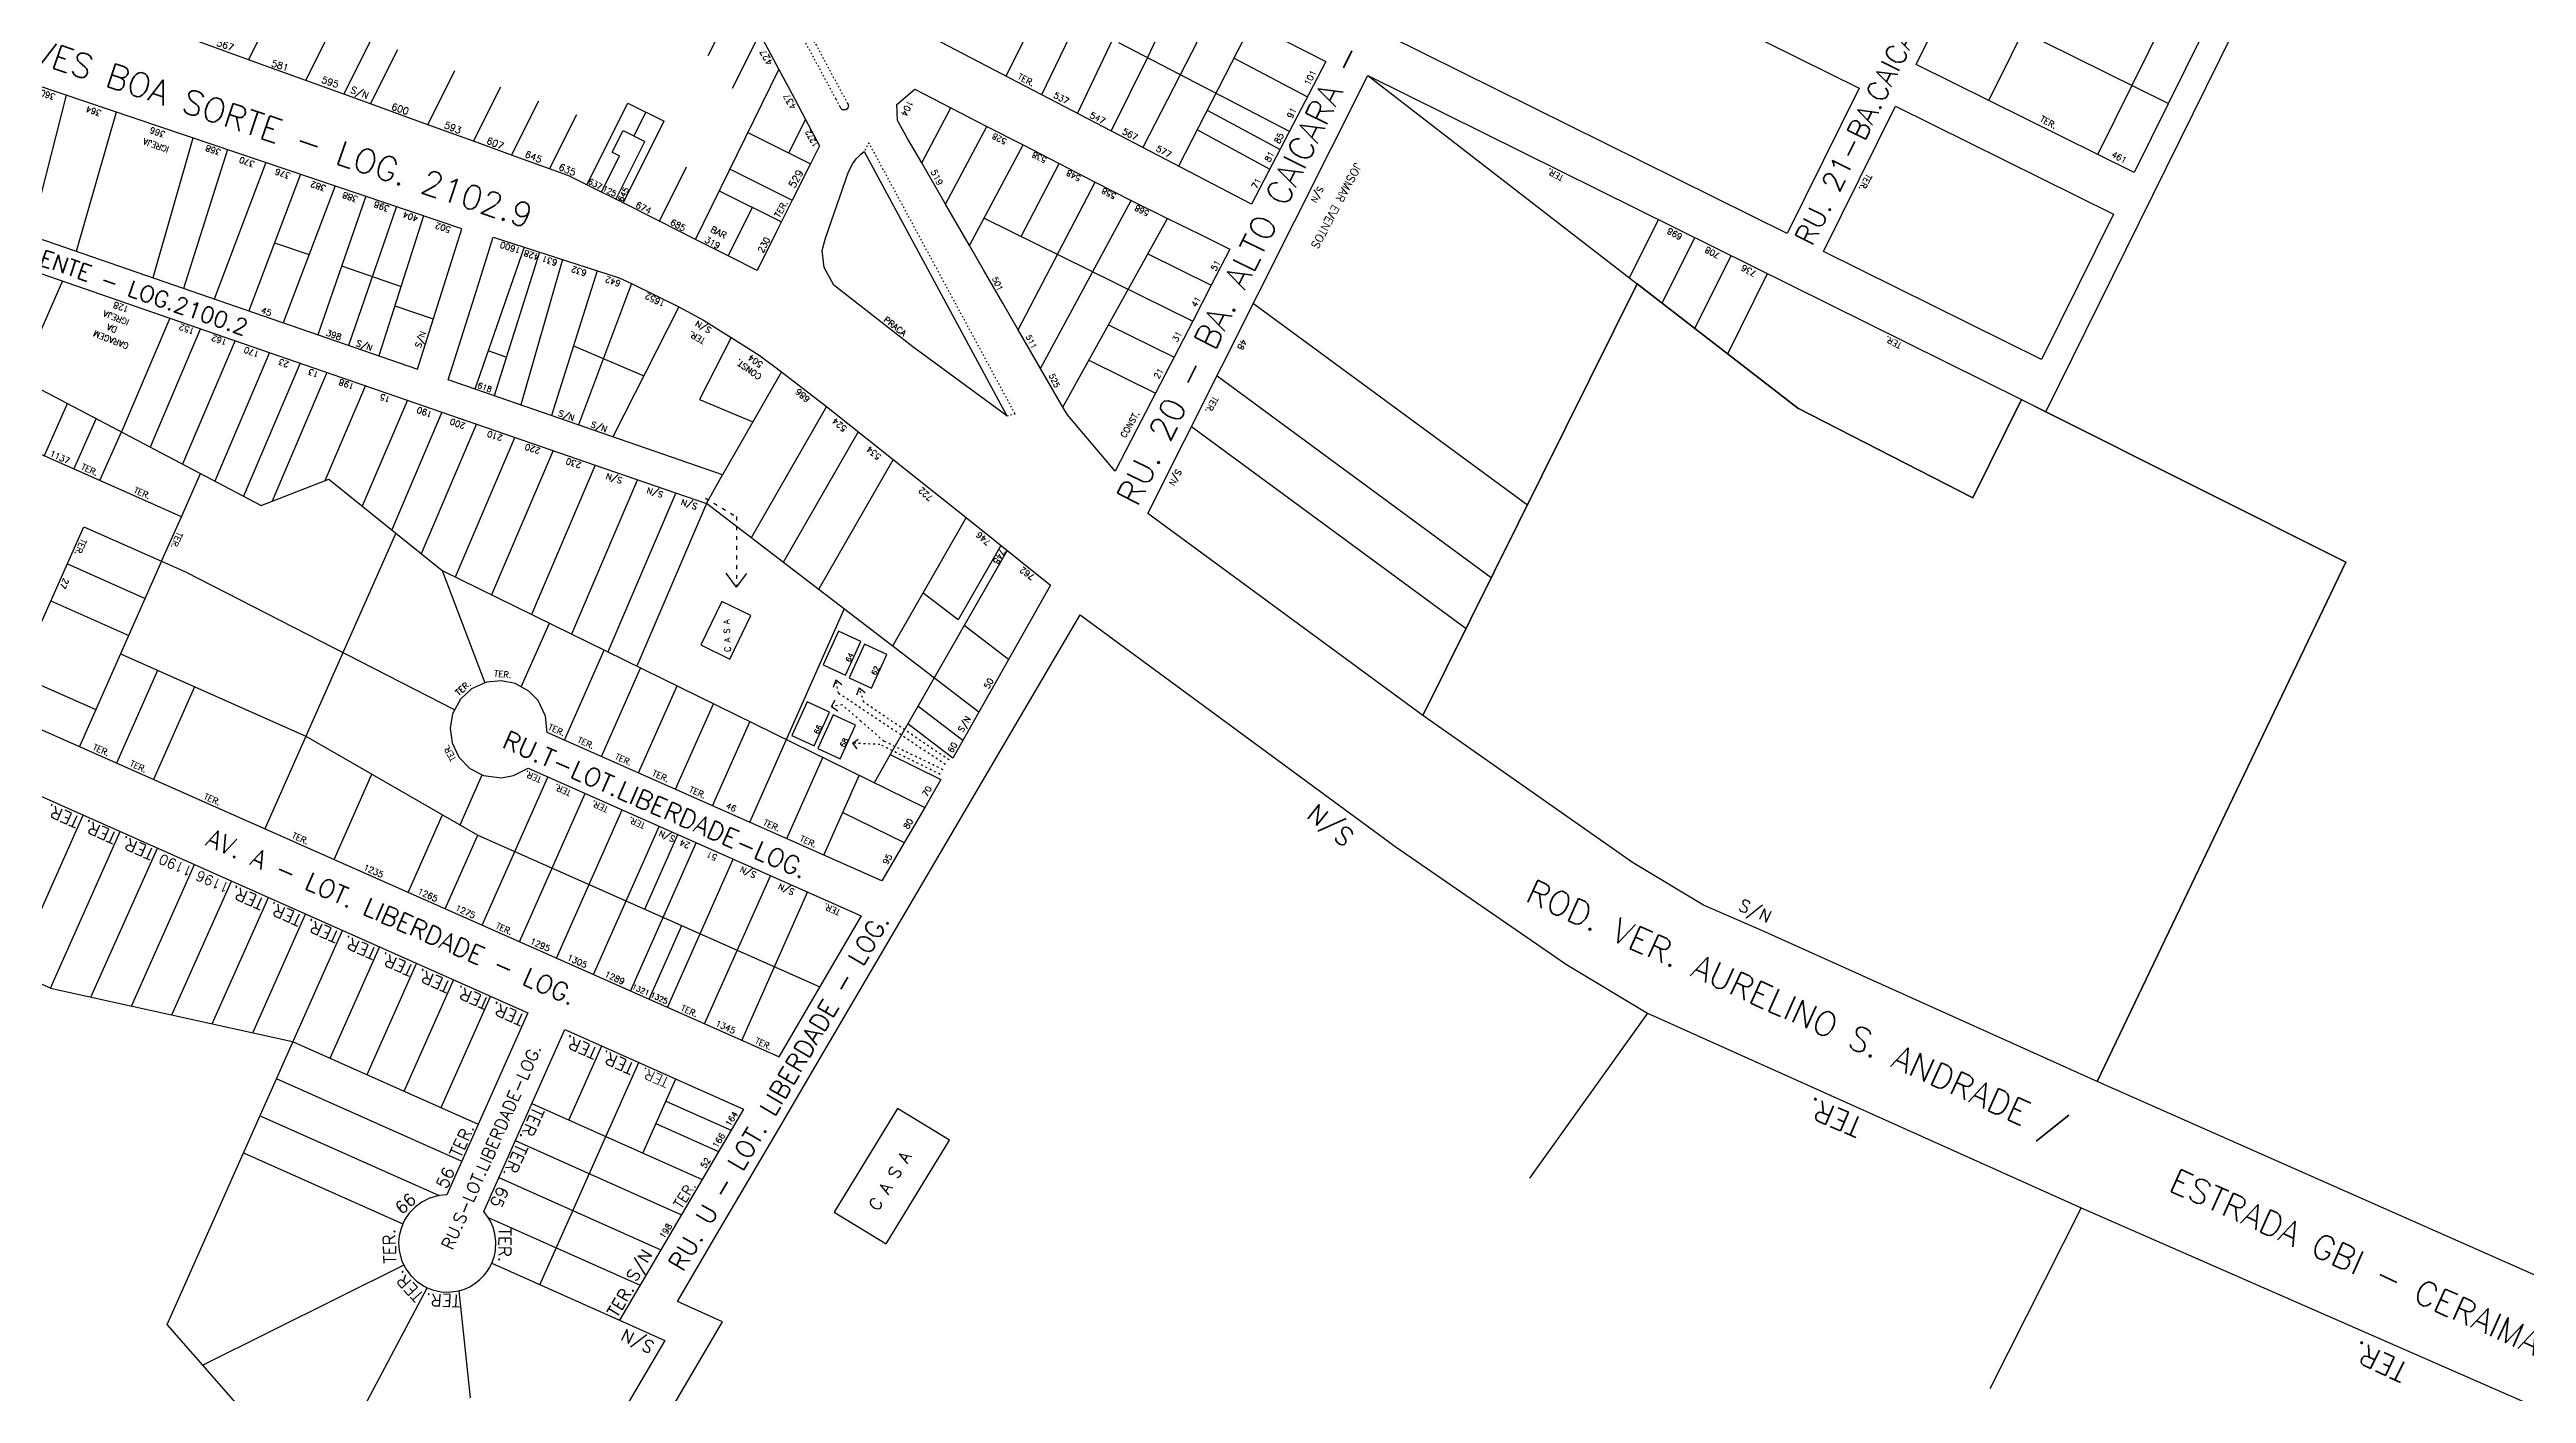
# Model space of a CAD drawing. Extents: x 714896 to 749292, y 8417558 to 8447149.
# Drawn here: x 741717 to 742328, y 8423781 to 8424113 of the extents above; entities that cross this region are included whole.
import ezdxf

# ---------------------------------------------------------------- set-up
doc = ezdxf.new("R2010")
doc.units = 0
doc.header["$MEASUREMENT"] = 0
doc.linetypes.add('ACAD_ISO03W100', pattern=[30, 12, -18])
for name, color, linetype in [('LOTE', 7, 'CONTINUOUS'), ('NUM-PORTA', 7, 'CONTINUOUS'), ('QUADRA', 6, 'CONTINUOUS'), ('TEXTO', 7, 'CONTINUOUS'), ('TEXTODERUA', 3, 'CONTINUOUS')]:
    doc.layers.add(name, color=color, linetype=linetype)
doc.styles.add('ROMANS', font='ROMANS.SHX', dxfattribs={"height": 1.5})
doc.styles.add('ROMANS3-5', font='romans.shx', dxfattribs={"height": 3.5})
doc.linetypes.add('TRACKS', pattern='A,0.15,[130,ltypeshp.shx,S=0.25,R=0,X=0,Y=0],0.15', length=0.3)

msp = doc.modelspace()

# ---------------------------------------------------------------- linework, layer by layer
at = {"layer": 'LOTE', "color": 7}
for p, q in [((741970.27, 8424140.93, 533.06), (741952.74, 8424106.13, 535.41)), ((741978.45, 8424136.77, 533.06), (741961.51, 8424101.55, 535.41)), ((741987.16, 8424132.34, 533.06), (741970.34, 8424096.95, 535.41)), ((741995.77, 8424127.96, 533.06), (741987.62, 8424110.7, 534.73)), ((742004.48, 8424123.53, 533.06), (741986.46, 8424088.54, 535.41)), ((742022.66, 8424092.45, 535.41), (741980.61, 8424114.32, 534.75)), ((742013.28, 8424119.05, 533.06), (741995.31, 8424083.92, 535.41)), ((741987.62, 8424110.7, 534.73), (741978.66, 8424092.6, 535.41)), ((742008.89, 8424110.64, 534.27), (742027.13, 8424101.04, 535.41)), ((741720.91, 8424101.4, 538.18), (741712.06, 8424066.82, 538.18)), ((741733.23, 8424097.25, 538.18), (741723.4, 8424062.9, 538.18)), ((742002.35, 8424097.76, 535.08), (742020.37, 8424088.01, 535.41)), ((741752.18, 8424090.86, 538.18), (741742.31, 8424056.37, 538.18)), ((741999.83, 8424092.93, 535.08), (742017.84, 8424083.18, 535.41)), ((741760.71, 8424087.99, 538.18), (741749.87, 8424053.76, 538.18)), ((741770.18, 8424084.79, 538.18), (741757.43, 8424051.15, 538.18)), ((741778.71, 8424081.92, 538.18), (741765.94, 8424048.21, 538.18)), ((741787.24, 8424079.04, 538.18), (741774.44, 8424045.27, 538.18)), ((741794.82, 8424076.49, 538.18), (741782.95, 8424042.33, 538.18)), ((741802.4, 8424073.93, 538.18), (741790.51, 8424039.72, 538.18)), ((741809.04, 8424071.7, 538.18), (741798.07, 8424037.11, 538.18)), ((741947.34, 8424071.11, 534.09), (741998.8, 8424045.67, 534.09)), ((741772.31, 8424065.04, 538.18), (741780.82, 8424062.1, 538.18)), ((741788.86, 8424059.33, 538.18), (741803.51, 8424054.26, 538.18)), ((741833.85, 8424063.93, 538.18), (741821.73, 8424028.93, 538.18)), ((741837.65, 8424062.71, 538.18), (741826.46, 8424027.3, 538.18)), ((741843.37, 8424060.87, 538.18), (741833.08, 8424025.02, 538.18)), ((741987.74, 8424062.29, 534.09), (742003.39, 8424054.55, 534.09)), ((741720.03, 8424055.6, 538.18), (741709.43, 8424031.56, 538.18)), ((741851.93, 8424058.12, 538.18), (741840.64, 8424022.41, 538.18)), ((741860.37, 8424054.99, 538.18), (741847.25, 8424020.12, 538.18)), ((741746.49, 8424046.46, 538.18), (741734.52, 8424018.37, 538.18)), ((741802, 8424049.5, 538.18), (741811.47, 8424046.23, 538.18)), ((741872.01, 8424049.19, 538.18), (741855.76, 8424017.18, 538.18)), ((741754.05, 8424043.85, 538.18), (741741.61, 8424014.64, 538.18)), ((741762.56, 8424040.91, 538.18), (741749.58, 8424010.45, 538.18)), ((741884.96, 8424041.63, 538.18), (741877.17, 8424026.4, 538.18)), ((741978.02, 8424044.79, 534.09), (741994.2, 8424036.79, 534.09)), ((741771.07, 8424037.97, 538.18), (741757.55, 8424006.26, 538.18)), ((741778.63, 8424035.36, 538.18), (741764.64, 8424002.53, 538.18)), ((741973.16, 8424036.04, 534.09), (741989.61, 8424027.9, 534.09)), ((741785.24, 8424033.07, 538.18), (741771.71, 8424001.31, 538.18)), ((741794.7, 8424029.81, 538.18), (741784.69, 8424006.33, 538.18)), ((741897.37, 8424033.2, 538.18), (741882.84, 8424007.83, 538.18)), ((741805.09, 8424026.22, 538.18), (741793.95, 8424000.06, 538.18)), ((741813.6, 8424023.28, 538.18), (741801.21, 8423994.2, 538.18)), ((741908.43, 8424024.61, 538.18), (741889.89, 8423992.26, 538.18)), ((741822.11, 8424020.34, 538.18), (741808.48, 8423988.35, 538.18)), ((741831.56, 8424017.08, 538.18), (741816.87, 8423982.6, 538.18)), ((741916.28, 8424018.41, 538.18), (741897.81, 8423986.19, 538.18)), ((741841.01, 8424013.81, 538.18), (741825.84, 8423978.2, 538.18)), ((741851.41, 8424010.22, 538.18), (741835.7, 8423973.36, 538.18)), ((741924.87, 8424011.55, 538.18), (741906.52, 8423979.51, 538.18)), ((741861.81, 8424006.63, 538.18), (741845.57, 8423968.52, 538.18)), ((741871.26, 8424003.37, 538.18), (741854.53, 8423964.11, 538.18)), ((741878.82, 8424000.75, 538.18), (741861.71, 8423960.59, 538.18)), ((741802.21, 8423993.4, 538.18), (741769.88, 8423920.5, 538.18)), ((741942.88, 8423997.24, 538.18), (741924.72, 8423965.55, 538.18)), ((741721.19, 8423985.84, 538.18), (741740.38, 8423977.33, 538.18)), ((741744.44, 8423986.47, 538.18), (741724.17, 8423940.77, 538.18)), ((741953.02, 8423989.11, 538.18), (741928.55, 8423946.4, 538.18)), ((741951.47, 8423990.37, 538.18), (741940.95, 8423972.01, 538.18)), ((741813.66, 8423984.18), (741824.2, 8423956.48, 538.18)), ((741717.13, 8423976.7, 538.18), (741736.33, 8423968.19, 538.18)), ((741889.52, 8423922.14, 538.18), (741912.82, 8423974.68, 538.18)), ((741833.18, 8423955.5, 538.18), (741840.14, 8423971.18, 538.18)), ((741843.82, 8423942.4, 538.18), (741853.64, 8423964.55, 538.18)), ((741709.03, 8423958.42, 538.18), (741728.22, 8423949.91, 538.18)), ((741743.45, 8423959.57, 538.18), (741733.31, 8423936.71, 538.18)), ((741752.58, 8423955.51, 538.18), (741742.45, 8423932.66, 538.18)), ((741852.96, 8423938.35, 538.18), (741862.62, 8423960.14, 538.18)), ((741862.1, 8423934.3, 538.18), (741871.6, 8423955.73, 538.18)), ((741871.24, 8423930.24, 538.18), (741880.59, 8423951.32, 538.18)), ((741880.38, 8423926.19, 538.18), (741889.57, 8423946.91, 538.18)), ((741898.67, 8423918.08, 538.18), (741907.54, 8423938.09, 535.46)), ((741924.2, 8423938.81, 538.18), (741920.22, 8423931.86, 538.18)), ((741786.98, 8423912.91, 538.18), (741796.32, 8423933.97, 538.18)), ((741818.1, 8423921.48, 538.18), (741823.56, 8423933.8, 538.18)), ((741823.55, 8423896.7, 538.18), (741839.76, 8423933.26, 538.18)), ((741907.81, 8423914.03, 538.18), (741916.52, 8423933.68, 538.18)), ((741832.69, 8423892.64, 538.18), (741848.9, 8423929.21, 538.18)), ((741841.83, 8423888.59, 538.18), (741858.05, 8423925.16, 538.18)), ((741707.89, 8423885.18, 517.5), (741725.12, 8423923.89, 517.5)), ((741717.05, 8423881.19, 517.5), (741734.26, 8423919.82, 517.5)), ((741805.26, 8423904.8, 538.18), (741813.76, 8423923.97, 538.18)), ((741814.41, 8423900.75, 538.18), (741822.48, 8423918.97, 538.18)), ((741850.97, 8423884.54, 538.18), (741867.19, 8423921.1, 538.18)), ((741863.61, 8423900.7, 538.18), (741871.76, 8423919.08, 538.18)), ((741727.02, 8423878.99, 517.5), (741743.39, 8423915.75, 517.5)), ((741860.11, 8423880.48, 538.18), (741876.33, 8423917.05, 538.18)), ((741869.26, 8423876.43, 538.18), (741885.47, 8423912.99, 538.18)), ((741737, 8423876.8, 517.5), (741752.53, 8423911.69, 517.5)), ((741746.97, 8423874.61, 517.5), (741761.66, 8423907.62, 517.5)), ((741878.4, 8423872.37, 538.18), (741894.61, 8423908.94, 538.18)), ((741756.94, 8423872.42, 517.5), (741770.8, 8423903.55, 517.5)), ((741887.54, 8423868.32, 538.18), (741903.75, 8423904.89, 538.18)), ((741717.05, 8423881.19, 517.5), (741681.57, 8423896.67, 517.5)), ((741745.81, 8423798.25, 517.5), (741789.07, 8423895.42, 517.5)), ((741766.91, 8423870.22, 517.5), (741779.93, 8423899.48, 517.5)), ((741864.68, 8423878.46, 538.18), (741872.75, 8423896.64, 538.18)), ((741786, 8423863.94, 517.5), (741798.2, 8423891.35, 517.5)), ((741795.14, 8423859.88, 517.5), (741807.34, 8423887.28, 517.5)), ((741804.27, 8423855.81, 517.5), (741816.48, 8423883.21, 517.5)), ((741813.41, 8423851.74, 517.5), (741825.61, 8423879.15, 517.5)), ((741776.76, 8423868.06, 517.5), (741822.54, 8423847.67, 517.5)), ((741844.88, 8423848.67, 517.5), (741853.02, 8423866.94, 517.5)), ((741772.69, 8423858.92, 517.5), (741818.48, 8423838.54, 517.5)), ((741837.75, 8423808.06, 517.5), (741862.15, 8423862.88, 517.5)), ((741863.15, 8423840.54, 517.5), (741871.29, 8423858.81, 517.5)), ((741835.75, 8423852.74, 517.5), (741877.8, 8423834.02, 517.5)), ((741868.86, 8423853.36, 517.5), (741884.97, 8423846.19, 517.5)), ((741768.96, 8423849.64, 517.5), (741812.92, 8423830.07, 517.5)), ((741866.39, 8423847.8, 517.5), (741881.86, 8423840.91, 517.5)), ((741764.66, 8423840.6, 517.5), (741803.95, 8423823.11, 517.5)), ((741831.68, 8423843.61, 517.5), (741872.7, 8423825.34, 517.5)), ((741827.61, 8423834.47, 517.5), (741867.6, 8423816.67, 517.5)), ((741825.04, 8423824.67, 517.5), (741862.5, 8423807.99, 517.5)), ((741804.16, 8423812.89, 517.5), (741754.58, 8423788.25, 517.5)), ((741825.87, 8423813.35, 517.5), (741857.4, 8423799.32, 517.5)), ((741782.79, 8423756.14, 517.5), (741809.96, 8423807.3, 517.5)), ((741817.77, 8423806.58, 517.5), (741820.55, 8423780.14, 517.5)), ((741820.76, 8423712.92, 517.5), (741745.81, 8423798.25, 517.5))]:
    msp.add_line(p, q, dxfattribs=at)
at = {"layer": 'LOTE', "color": 7, "linetype": 'ACAD_ISO03W100', "ltscale": 0.03}
for points, elevation in [([(741896.39, 8424131.41), (741913.67, 8424099.35), (741913.78, 8424099.14), (741913.85, 8424098.86), (741913.84, 8424098.6), (741913.72, 8424098.27), (741913.52, 8424098.02), (741913.24, 8424097.85), (741912.95, 8424097.77), (741912.66, 8424097.78), (741912.42, 8424097.85), (741912.21, 8424097.98), (741912.01, 8424098.2), (741911.86, 8424098.53), (741910.82, 8424100.47), (741861.67, 8424191.53)], 525.12), ([(741952.98, 8424022.34), (741954.97, 8424022.86), (741918.89, 8424089.71), (741917.78, 8424087.56)], 537.32)]:
    msp.add_lwpolyline(points, dxfattribs=dict(at, elevation=elevation))
at = {"layer": 'LOTE', "color": 7}
for points in [[(741515.28, 8424132.39), (741572.83, 8424102.73), (741611.65, 8424082.69), (741636.33, 8424069.95), (741640.26, 8424067.92), (741671.83, 8424051.32), (741693.76, 8424039.8), (741732.18, 8424019.6), (741768.98, 8424000.25), (741785.68, 8424006.71), (741813.66, 8423984.18), (741876.8, 8423953.18), (741932.71, 8423925.74)], [(742195.19, 8424100.11), (742212.07, 8424134.16)], [(742239.47, 8424099.37), (742185.71, 8424126.02)], [(741765.9, 8424110.16), (741772.62, 8424123.57)], [(741879.29, 8424111.18), (741886.01, 8424124.59)], [(742222.07, 8424086.79), (742238.95, 8424120.83)], [(741780, 8424105.04), (741786.72, 8424118.46)], [(741789.4, 8424101.64), (741796.12, 8424115.05)], [(741885.29, 8424103.17), (741892.01, 8424116.59)], [(741795.99, 8424099.25), (741802.7, 8424112.66)], [(741810.09, 8424094.14), (741816.81, 8424107.55)], [(741876.17, 8424065.85), (741896.71, 8424107.76)], [(741821.37, 8424090.05), (741828.09, 8424103.46)], [(742042, 8424106.3), (742108.45, 8424054.91)], [(741830.77, 8424086.64), (741837.49, 8424100.05)], [(741840.17, 8424083.23), (741846.89, 8424096.64)], [(741849.35, 8424079.3), (741859.45, 8424099.47)], [(741859.45, 8424099.47), (741868.4, 8424095)], [(741860.99, 8424091.37), (741863.93, 8424097.24)], [(741899.16, 8424087.15), (741903.3, 8424095.41)], [(741855.62, 8424087.35), (741858.3, 8424092.71)], [(741856.51, 8424075.73), (741863.67, 8424090.03)], [(741858.3, 8424074.84), (741868.4, 8424095)], [(741858.3, 8424092.71), (741863.67, 8424090.03)], [(741889.07, 8424092.18), (741904.51, 8424084.48)], [(741852.93, 8424077.52), (741857.41, 8424086.46)], [(741855.62, 8424087.35), (741857.41, 8424086.46)], [(741867.24, 8424070.37), (741873.96, 8424083.78)], [(741884.67, 8424083.2), (741900.03, 8424075.54)], [(741881.98, 8424077.84), (741897.34, 8424070.17)], [(741884.2, 8424061.8), (741890.19, 8424073.75)], [(742106.55, 8424056.38), (742113.67, 8424070.76)], [(742114.62, 8424050.14), (742122.63, 8424066.32)], [(742122.69, 8424043.9), (742131.59, 8424061.88)], [(742130.77, 8424037.65), (742140.58, 8424057.43)], [(742013.78, 8424050.07), (742081.36, 8424000.4)], [(742004.81, 8424032.2), (742072.46, 8423982.48)], [(741998.53, 8424019.68), (742066.22, 8423969.94)], [(742221.9, 8423858.15), (742283.22, 8423986.26)], [(741886.23, 8423980.13), (741883.7, 8423983.53)], [(741886.23, 8423980.13), (741888.83, 8423983.44)], [(741912.48, 8423924.56), (741927.65, 8423917.11)], [(742111, 8423875), (742081.92, 8423834.32)], [(742218, 8423827), (742195.47, 8423782.37)]]:
    msp.add_lwpolyline(points, dxfattribs=at)
for points, elevation in [([(741931.95, 8424084.75), (741939.16, 8424098.3)], 534.09), ([(741937.85, 8424074.55), (741948.05, 8424093.73)], 534.09), ([(741943.74, 8424064.34), (741956.94, 8424089.15)], 534.09), ([(741956.52, 8424066.57), (741965.84, 8424084.58)], 534.09), ([(741955.75, 8424043.57), (741974.73, 8424080.01)], 534.09), ([(741961.26, 8424034.04), (741983.65, 8424075.49)], 534.09), ([(741966.76, 8424024.52), (741992.6, 8424071.02)], 534.09), ([(741829.47, 8424036.84), (741825, 8424038.38)], 538.18), ([(741846.07, 8424039.57), (741863.4, 8424032.23)], 538.18), ([(741715.48, 8424012.44), (741721.21, 8424025.36)], 538.18), ([(741877.17, 8424026.4), (741890.29, 8424020.84)], 538.18), ([(741722.79, 8424009.2), (741728.31, 8424021.63)], 538.18), ([(741729.19, 8424006.36), (741734.52, 8424018.37)], 538.18), ([(741749.31, 8423997.44), (741754.04, 8424008.11)], 538.18), ([(741946.01, 8423949.23), (741878.82, 8424000.75)], 533.1), ([(741744.44, 8423986.47), (741750.36, 8423983.84), (741816.63, 8423949.89)], 538.18), ([(741940.95, 8423972.01), (741932.25, 8423978.69)], 533.1), ([(741953.4, 8423962.29), (741942.46, 8423970.67)], 533.1), ([(741734.31, 8423963.62), (741780, 8423943.33)], 538.18), ([(741942.07, 8423942.27), (741931.03, 8423950.73)], 533.1), ([(741780, 8423943.33), (741822.48, 8423918.97)], 538.18), ([(741822.48, 8423918.97), (741906.79, 8423881.52)], 517.5), ([(741717.05, 8423881.19), (741776.76, 8423868.06)], 517.5)]:
    msp.add_lwpolyline(points, dxfattribs=dict(at, elevation=elevation))
at = {"layer": 'LOTE', "color": 7, "linetype": 'TRACKS', "ltscale": 5}
msp.add_lwpolyline([(742203.27, 8424026.35), (742283.22, 8423986.26)], dxfattribs=at)
at = {"layer": 'LOTE', "color": 7, "linetype": 'ACAD_ISO03W100', "ltscale": 0.08}
msp.add_lwpolyline([(741878.6, 8424002.08), (741886.23, 8423997.49), (741886.23, 8423980.13)], dxfattribs=at)
at = {"layer": 'LOTE', "color": 7, "elevation": 374.71}
msp.add_lwpolyline([(741884.58, 8423962.36), (741889.8, 8423973.07), (741882.66, 8423976.54), (741877.45, 8423965.84)], close=True, dxfattribs=at)
at = {"layer": 'LOTE', "color": 2, "elevation": 287.08}
msp.add_lwpolyline([(741913.16, 8423958.42), (741916.97, 8423966.72), (741911.44, 8423969.25), (741907.63, 8423960.96)], close=True, dxfattribs=at)
at = {"layer": 'LOTE', "color": 5, "elevation": 287.08}
msp.add_lwpolyline([(741919.56, 8423955.17), (741923.36, 8423963.46), (741917.84, 8423966), (741914.03, 8423957.71)], close=True, dxfattribs=at)
at = {"layer": 'LOTE', "color": 2}
for points in [[(741910.74, 8423957.2), (741910.09, 8423955.39)], [(741910.74, 8423957.2), (741912.24, 8423956.08)]]:
    msp.add_lwpolyline(points, dxfattribs=at)
at = {"layer": 'LOTE', "color": 2, "linetype": 'ACAD_ISO03W100', "ltscale": 0.04}
msp.add_lwpolyline([(741937.84, 8423936.33), (741911.41, 8423953.91), (741910.74, 8423957.2)], dxfattribs=at)
at = {"layer": 'LOTE', "color": 5}
for points in [[(741916.53, 8423955.25), (741915.87, 8423953.45)], [(741916.53, 8423955.25), (741918.02, 8423954.13)]]:
    msp.add_lwpolyline(points, dxfattribs=at)
at = {"layer": 'LOTE', "color": 5, "linetype": 'ACAD_ISO03W100', "ltscale": 0.04}
msp.add_lwpolyline([(741938.69, 8423937.48), (741917.68, 8423951.72), (741916.53, 8423955.25)], dxfattribs=at)
at = {"layer": 'LOTE', "color": 1, "elevation": 287.08}
msp.add_lwpolyline([(741905.44, 8423941), (741909.24, 8423949.29), (741903.71, 8423951.83), (741899.91, 8423943.54)], close=True, dxfattribs=at)
at = {"layer": 'LOTE', "color": 3, "elevation": 287.08}
msp.add_lwpolyline([(741911.83, 8423937.75), (741915.64, 8423946.04), (741910.11, 8423948.58), (741906.31, 8423940.29)], close=True, dxfattribs=at)
at = {"layer": 'LOTE', "color": 1}
for points in [[(741909.68, 8423950.67), (741910.63, 8423952.28)], [(741909.68, 8423950.67), (741911.26, 8423949.58)]]:
    msp.add_lwpolyline(points, dxfattribs=at)
at = {"layer": 'LOTE', "color": 1, "linetype": 'ACAD_ISO03W100', "ltscale": 0.04}
msp.add_lwpolyline([(741937.22, 8423935.08), (741922.61, 8423942.1), (741916.96, 8423947.04), (741912.36, 8423951.06), (741909.68, 8423950.67)], dxfattribs=at)
at = {"layer": 'LOTE', "color": 3}
for points in [[(741914.89, 8423941.63), (741916.27, 8423942.63)], [(741914.89, 8423941.63), (741915.93, 8423940.24)]]:
    msp.add_lwpolyline(points, dxfattribs=at)
at = {"layer": 'LOTE', "color": 3, "linetype": 'ACAD_ISO03W100', "ltscale": 0.04}
msp.add_lwpolyline([(741936.51, 8423933.91), (741921.65, 8423941.28), (741914.89, 8423941.63)], dxfattribs=at)
at = {"layer": 'LOTE', "color": 7}
msp.add_lwpolyline([(741923.18, 8423818.11), (741938.78, 8423843.74), (741925.97, 8423851.54), (741910.37, 8423825.92), (741923.18, 8423818.11)], close=True, dxfattribs=at)
at = {"layer": 'QUADRA', "color": 6}
for points in [[(742498.69, 8423735.79), (742221.9, 8423858.15), (742283.22, 8423986.26), (742209.29, 8424023.32), (742361.09, 8424330.9)], [(741892.01, 8424116.59), (741896.71, 8424107.76), (741900.55, 8424100.57), (741903.3, 8424095.41), (741906.75, 8424088.95), (741904.51, 8424084.48), (741900.03, 8424075.54), (741896.16, 8424067.81), (741891.32, 8424058.15), (741891.32, 8424058.15), (741884.55, 8424061.62), (741876.17, 8424065.85), (741867.24, 8424070.37), (741858.3, 8424074.84), (741849.35, 8424079.3), (741844.94, 8424081.5), (741840.17, 8424083.23), (741830.77, 8424086.64), (741821.37, 8424090.05), (741810.09, 8424094.14), (741795.99, 8424099.25), (741789.4, 8424101.64), (741780, 8424105.04), (741765.9, 8424110.16), (741753.68, 8424114.59)], [(741858.67, 8423757.77), (741882.83, 8423798.94), (741871.68, 8423803.9), (741881.44, 8423820.54), (741897.41, 8423847.75), (741905.05, 8423860.77), (741928.55, 8423900.82), (741971.06, 8423973.28), (742049, 8423916), (742091, 8423887), (742111, 8423875), (742218, 8423827), (742371, 8423760)]]:
    msp.add_lwpolyline(points, dxfattribs=at)
for points in [[(742046.88, 8424116.15), (742064.65, 8424151.99), (742163.2, 8424103.13), (742145.44, 8424067.29), (742046.88, 8424116.15)], [(741952.32, 8424150.1), (742031.65, 8424109.7), (742013.34, 8424074.52), (741934.62, 8424115.57), (741952.32, 8424150.1)], [(742177.27, 8424108.99), (742194.15, 8424143.04), (742247.91, 8424116.39), (742231.03, 8424082.34), (742177.27, 8424108.99)], [(742055.53, 8423948.43), (741987.77, 8423998.23), (742042, 8424106.3), (742203.27, 8424026.35), (742191.27, 8424002.15), (742148.11, 8424024.25), (742108.45, 8424054.91), (742055.53, 8423948.43)], [(742154.4, 8424062.85), (742172.16, 8424098.69), (742225.92, 8424072.04), (742208.15, 8424036.2), (742154.4, 8424062.85)]]:
    msp.add_lwpolyline(points, close=True, dxfattribs=at)
at = {"layer": 'QUADRA'}
for points, elevation in [([(741635.5, 8424093.26), (741807.55, 8424033.83), (741818.51, 8424068.5), (741713.3, 8424103.97), (741646.04, 8424126.63)], 538.18), ([(742007.99, 8424063.43), (742003.39, 8424054.55), (741998.8, 8424045.67), (741994.2, 8424036.79), (741989.61, 8424027.9), (741984.93, 8424018.86), (741979.67, 8424008.7), (741972.85, 8424016.73), (741967.88, 8424022.58), (741966.76, 8424024.52), (741961.26, 8424034.04), (741955.75, 8424043.57), (741951.95, 8424050.15), (741947.23, 8424058.32), (741943.74, 8424064.34), (741937.85, 8424074.55), (741931.95, 8424084.75), (741928.48, 8424090.75), (741925.94, 8424095.14), (741925.78, 8424099.16), (741930.27, 8424102.87), (741939.16, 8424098.3), (741948.05, 8424093.73), (741956.94, 8424089.15), (741965.84, 8424084.58), (741974.73, 8424080.01), (741983.65, 8424075.49), (741992.6, 8424071.02), (742000.86, 8424066.95), (742007.99, 8424063.43)], 534.09)]:
    msp.add_lwpolyline(points, close=True, dxfattribs=dict(at, elevation=elevation))
at = {"layer": 'QUADRA', "color": 6}
for points, elevation in [([(741627.4, 8424087.6), (741746.49, 8424046.46), (741851.41, 8424010.22), (741878.82, 8424000.75), (741882.84, 8424007.83), (741815.12, 8424031.22), (741821.6, 8424051.72), (741826.23, 8424066.38), (741857.32, 8424056.39), (741860.37, 8424054.99), (741872.01, 8424049.19), (741878.16, 8424045.96), (741884.96, 8424041.63), (741891.84, 8424037.32), (741897.37, 8424033.2), (741908.43, 8424024.61), (741924.87, 8424011.55), (741942.88, 8423997.24), (741963.74, 8423980.56), (741946.01, 8423949.23), (741939.6, 8423937.92), (741928.55, 8423946.4), (741924.2, 8423938.81), (741936.65, 8423932.7), (741932.71, 8423925.74), (741922.12, 8423907.68), (741839.58, 8423944.28), (741839.16, 8423948.28), (741837.3, 8423952.11), (741835.01, 8423954.48), (741831.68, 8423956.33), (741828.32, 8423957.02), (741824.56, 8423956.65), (741820.91, 8423954.99), (741818.17, 8423952.45), (741816.24, 8423948.89), (741815.63, 8423945.28), (741816.08, 8423941.71), (741817.79, 8423938.14), (741820.45, 8423935.41), (741823.89, 8423933.63), (741828.33, 8423933.06), (741831.26, 8423933.68), (741834.83, 8423935.45), (741917.03, 8423899), (741896.68, 8423864.27), (741896.51, 8423864.34), (741896.68, 8423864.27), (741704.97, 8423949.28), (741725.24, 8423994.99), (741744.44, 8423986.47), (741749.31, 8423997.44), (741729.19, 8424006.36), (741507.13, 8424104.83)], 538.18), ([(741698.89, 8423935.57), (741834.75, 8423875.08), (741814.78, 8423830.23), (741812.92, 8423830.07), (741810.54, 8423829.41), (741808.62, 8423828.45), (741807.06, 8423827.31), (741805.5, 8423825.68), (741804.46, 8423824.13), (741803.95, 8423823.11), (741803.5, 8423821.95), (741803.06, 8423820.12), (741802.91, 8423818.48), (741803.03, 8423816.5), (741803.64, 8423814.1), (741804.16, 8423812.89), (741804.84, 8423811.7), (741805.9, 8423810.31), (741807.31, 8423808.94), (741809.2, 8423807.68), (741809.96, 8423807.3), (741811.29, 8423806.79), (741813.39, 8423806.33), (741815.17, 8423806.24), (741817.2, 8423806.45), (741817.77, 8423806.58), (741819.14, 8423807), (741820.44, 8423807.58), (741821.8, 8423808.41), (741822.96, 8423809.33), (741823.92, 8423810.31), (741824.73, 8423811.33), (741825.27, 8423812.18), (741825.87, 8423813.35), (741826.53, 8423815.23), (741826.78, 8423816.49), (741826.9, 8423818.74), (741826.67, 8423820.64), (741826.23, 8423822.2), (741825.59, 8423823.71), (741825.04, 8423824.67), (741823.91, 8423826.16), (741843.88, 8423871.01), (741888.01, 8423851.37), (741857.4, 8423799.32), (741868.55, 8423794.35), (741820.76, 8423712.92)], 517.5)]:
    msp.add_lwpolyline(points, dxfattribs=dict(at, elevation=elevation))
at = {"layer": 'QUADRA', "color": 6, "elevation": 537.32}
msp.add_lwpolyline([(741952.98, 8424022.34), (741929.78, 8424039.33), (741910.29, 8424054.58), (741907.89, 8424058.89), (741907.42, 8424063.13), (741908.25, 8424066.2), (741913.91, 8424082.53), (741914.94, 8424084.59), (741915.74, 8424085.69), (741916.84, 8424086.82), (741917.78, 8424087.56), (741952.98, 8424022.34)], close=True, dxfattribs=at)
at = {"layer": 'QUADRA'}
msp.add_lwpolyline([(742283.22, 8423986.26), (742221.9, 8423858.15), (742139.17, 8423895.42), (742124.79, 8423901.71), (742107.26, 8423912.23), (742055.53, 8423948.43), (742108.45, 8424054.91), (742148.11, 8424024.25), (742191.27, 8424002.15), (742203.27, 8424026.35), (742209.29, 8424023.32), (742283.22, 8423986.26)], close=True, dxfattribs=at)

# ---------------------------------------------------------------- texts
at = {"layer": 'NUM-PORTA', "color": 7}
for s, height, rotation, style, p in [('567', 1.681, 341.27379, 'ROMANS', (741757.85, 8424113.68)), ('581', 1.682, 342.56135, 'ROMANS', (741771.36, 8424108.6)), ('427', 1.599, 119.7254, 'ROMANS', (741895.33, 8424109.34)), ('360', 1.5, 161.00253, 'ROMANS', (741718.39, 8424101.6, 517.5)), ('595', 1.681, 341.56366, 'ROMANS', (741783.73, 8424104.56)), ('S/N', 1.679, 338.30008, 'ROMANS', (741790.85, 8424102.12)), ('537', 1.525, 332.51858, 'ROMANS', (741964.29, 8424100.92)), ('101', 1.529, 62.63753, 'ROMANS', (742027.57, 8424103.63)), ('364', 1.5, 161.00253, 'ROMANS', (741729.71, 8424097.58, 517.5)), ('600', 1.677, 341.63656, 'ROMANS', (741800.98, 8424097.92)), ('437', 1.599, 119.7254, 'ROMANS', (741901.15, 8424098.45)), ('104', 1.566, 243.91376, 'ROMANS', (741928.52, 8424100.33)), ('547', 1.525, 332.4968, 'ROMANS', (741973.24, 8424096)), ('91', 1.526, 62.56172, 'ROMANS', (742023.3, 8424095.54)), ('366', 1.5, 161.00253, 'ROMANS', (741745.48, 8424092.35, 517.5)), ('368', 1.5, 161.00253, 'ROMANS', (741759.21, 8424087.95, 517.5)), ('593', 1.675, 338.18223, 'ROMANS', (741813.97, 8424093.42)), ('607', 1.672, 338.07358, 'ROMANS', (741824.42, 8424089.58)), ('1272', 1.3, 119.7254, 'ROMANS', (741906.47, 8424089.12)), ('528', 1.416, 153.14282, 'ROMANS', (741953.05, 8424090.47)), ('567', 1.525, 332.4968, 'ROMANS', (741981.27, 8424091.99)), ('85', 1.526, 62.56172, 'ROMANS', (742020.18, 8424089.32, -535.41)), ('370', 1.5, 161.00253, 'ROMANS', (741767.55, 8424085.02, 517.5)), ('376', 1.5, 161.00253, 'ROMANS', (741776.4, 8424082.14, 517.5)), ('645', 1.67, 338.08311, 'ROMANS', (741833.88, 8424086.24)), ('635', 1.666, 337.95657, 'ROMANS', (741842.23, 8424083.07)), ('519', 1.566, 296.61596, 'ROMANS', (741934.1, 8424082.59)), ('538', 1.416, 153.14282, 'ROMANS', (741962.9, 8424085.89)), ('577', 1.525, 332.4968, 'ROMANS', (741989.59, 8424087.76)), ('81', 1.526, 62.56172, 'ROMANS', (742017.81, 8424084.76, -535.41)), ('382', 1.5, 161.00253, 'ROMANS', (741785.14, 8424079.05, 517.5)), ('388', 1.5, 161.00253, 'ROMANS', (741793.01, 8424076.37, 517.5)), ('637', 1.4, 332.27631, 'ROMANS', (741849.48, 8424079.74)), ('125', 1.4, 334.05234, 'ROMANS', (741853.03, 8424077.92)), ('645', 1.4, 63.27396, 'ROMANS', (741858.19, 8424075.05)), ('529', 1.788, 60.16293, 'ROMANS', (741900.57, 8424078.38)), ('548', 1.413, 153.05682, 'ROMANS', (741971.34, 8424081.41)), ('558', 1.413, 153.05682, 'ROMANS', (741980.02, 8424077)), ('71', 1.526, 62.5472, 'ROMANS', (742014.6, 8424078.16)), ('S/N', 1.5, 242.04269, 'ROMANS3-5', (742029.85, 8424079.08)), ('398', 1.5, 161.00253, 'ROMANS', (741800.77, 8424074.02, 517.5)), ('404', 1.5, 161.00253, 'ROMANS', (741807.9, 8424071.55, 517.5)), ('674', 1.552, 333.27396, 'ROMANS', (741861.2, 8424073.87)), ('568', 1.414, 153.01674, 'ROMANS', (741988.2, 8424072.76)), ('502', 1.5, 161.00253, 'ROMANS', (741815.9, 8424068.83, 517.5)), ('1600', 1.5, 161.63575, 'ROMANS', (741833.12, 8424063.72, 517.5)), ('685', 1.526, 331.84133, 'ROMANS', (741869.75, 8424069.63)), ('319', 1.522, 331.51656, 'ROMANS', (741878.26, 8424065.31)), ('230', 1.544, 61.25185, 'ROMANS', (741892.77, 8424062.38)), ('698', 1.5, 152.04269, 'ROMANS3-5', (742119.75, 8424066.97)), ('428', 1.5, 161.63575, 'ROMANS', (741837.74, 8424062.09, 517.5)), ('631', 1.5, 161.63575, 'ROMANS', (741842.24, 8424060.68, 517.5)), ('632', 1.5, 161.63575, 'ROMANS', (741849.48, 8424058.13, 517.5)), ('51', 1.499, 59.87624, 'ROMANS', (742004.48, 8424057.91)), ('708', 1.5, 152.04269, 'ROMANS3-5', (742129.06, 8424062.35)), ('736', 1.5, 152.04269, 'ROMANS3-5', (742138.05, 8424057.89)), ('642', 1.5, 160.68919, 'ROMANS', (741857.84, 8424055.55, 517.5)), ('1652', 1.5, 154.08267, 'ROMANS', (741868.79, 8424050.5, 517.5)), ('501', 1.387, 295.70034, 'ROMANS', (741949.28, 8424056.24)), ('128', 1.5, 160.24847, 'ROMANS', (741736.49, 8424049.21, 517.5)), ('45', 1.5, 340.74803, 'ROMANS', (741768.84, 8424047.74, 517.5)), ('41', 1.499, 59.87624, 'ROMANS', (741999.64, 8424048.99)), ('152', 1.5, 160.24847, 'ROMANS', (741752.69, 8424043.78, 517.5)), ('162', 1.5, 160.24847, 'ROMANS', (741760.71, 8424041.07, 517.5)), ('398', 1.5, 340.74803, 'ROMANS', (741784.85, 8424042.22, 517.5)), ('S/N', 1.5, 340.74803, 'ROMANS', (741792.27, 8424039.65, 517.5)), ('S/N', 1.5, 70.74803, 'ROMANS', (741808.34, 8424038.97, 517.5)), ('TER.', 1.5, 150.53087, 'ROMANS', (741878.74, 8424041.29, 517.5)), ('S/N', 1.5, 150.53087, 'ROMANS', (741880.25, 8424043.91, 517.5)), ('511', 1.387, 295.70034, 'ROMANS', (741957.59, 8424041.91)), ('31', 1.499, 59.87624, 'ROMANS', (741994.93, 8424040.41)), ('48', 1.5, 242.04269, 'ROMANS3-5', (742010.94, 8424041.41)), ('170', 1.5, 160.24847, 'ROMANS', (741768.69, 8424038.13, 517.5)), ('23', 1.5, 160.24847, 'ROMANS', (741776.04, 8424035.6, 517.5)), ('CONST.', 1.5, 144.61731, 'ROMANS', (741892.62, 8424032.34, 517.5)), ('504', 1.5, 144.11057, 'ROMANS', (741892.93, 8424035.31, 517.5)), ('13', 1.5, 160.24847, 'ROMANS', (741783.37, 8424033.14, 517.5)), ('198', 1.5, 160.24847, 'ROMANS', (741792.09, 8424030.18, 517.5)), ('618', 1.4, 340.74803, 'ROMANS', (741822.21, 8424029.28, 517.5)), ('686', 1.5, 139.22332, 'ROMANS', (741904.53, 8424026.66, 517.5)), ('525', 1.387, 295.70034, 'ROMANS', (741963.29, 8424032.35)), ('21', 1.498, 59.90629, 'ROMANS', (741990.41, 8424031.33)), ('15', 1.5, 160.24847, 'ROMANS', (741801.02, 8424026.96, 517.5)), ('190', 1.5, 159.9461, 'ROMANS', (741811.34, 8424023.29, 517.5)), ('S/N', 1.5, 340.74803, 'ROMANS', (741842.12, 8424022.41, 517.5)), ('200', 1.5, 160.51399, 'ROMANS', (741819.54, 8424020.46, 517.5)), ('210', 1.5, 162.29109, 'ROMANS', (741828.71, 8424017.52, 517.5)), ('S/N', 1.5, 340.74803, 'ROMANS', (741850.18, 8424019.62, 517.5)), ('524', 1.5, 139.22332, 'ROMANS', (741913.62, 8424019.42, 517.5)), ('220', 1.5, 162.29109, 'ROMANS', (741838.01, 8424014.31, 517.5)), ('230', 1.5, 162.29109, 'ROMANS', (741848.15, 8424010.8, 517.5)), ('534', 1.5, 139.22332, 'ROMANS', (741922.06, 8424012.47, 517.5)), ('S/N', 1.5, 162.29109, 'ROMANS', (741858.28, 8424007.01, 517.5)), ('S/N', 1.5, 162.29109, 'ROMANS', (741868.35, 8424003.53, 517.5)), ('722', 1.5, 139.22332, 'ROMANS', (741934.88, 8424002.33, 517.5)), ('S/N', 1.5, 242.04269, 'ROMANS3-5', (741994.83, 8424009.31)), ('S/N', 1.5, 162.29109, 'ROMANS', (741876.8, 8424000.62, 517.5)), ('746', 1.5, 139.22332, 'ROMANS', (741949.11, 8423991.34, 517.5)), ('748', 1.5, 240.11157, 'ROMANS', (741951.4, 8423989.71, 517.5)), ('762', 1.5, 144.46124, 'ROMANS', (741959.95, 8423982.96, 517.5)), ('50', 1.5, 59.75955, 'ROMANS', (741948.48, 8423954.88, 517.5)), ('S/N', 1.5, 59.75955, 'ROMANS', (741942.06, 8423944.16, 522.59)), ('60', 1.5, 59.75955, 'ROMANS', (741939.55, 8423939.09, 517.5)), ('70', 1.5, 59.75955, 'ROMANS', (741933.23, 8423928.28, 501.91)), ('S/N', 4.5, 141.35527, 'ROMANS3-5', (742039.05, 8423919.26)), ('80', 1.5, 59.75955, 'ROMANS', (741928.62, 8423920.27, 501.91)), ('95', 1.5, 59.75955, 'ROMANS', (741923.49, 8423911.52, 501.91))]:
    msp.add_text(s, height=height, rotation=rotation, dxfattribs=dict(at, style=style)).set_placement(p)
at = {"layer": 'NUM-PORTA'}
for s, height, rotation, style, p in [('461', 1.5, 331.90452, 'ROMANS3-5', (742225.29, 8424086.34)), ('1137', 1.5, 336.13961, 'ROMANS', (741716.69, 8424012.51)), ('27', 1.5, 246.13961, 'ROMANS', (741720.32, 8423982.45, 517.5)), ('64', 1.3, 64.74086, 'ROMANS', (741914.25, 8423961.48, 596.19)), ('62', 1.3, 64.74086, 'ROMANS', (741920.64, 8423958.23, 596.19)), ('66', 1.3, 64.74086, 'ROMANS', (741906.48, 8423943.72, 596.19)), ('68', 1.3, 64.74086, 'ROMANS', (741912.88, 8423940.47, 596.19)), ('46', 1.5, 335.88105, 'ROMANS', (741883.46, 8423925.65)), ('S/N', 1.5, 155.88105, 'ROMANS', (741871.31, 8423918.53, 517.5)), ('1190', 2.5, 156.16348, 'ROMANS', (741752.33, 8423910.91, 517.5)), ('24', 1.5, 155.88105, 'ROMANS', (741874.97, 8423916.91, 517.5)), ('51', 1.5, 155.88105, 'ROMANS', (741881.66, 8423913.94, 517.5)), ('1196', 2.5, 156.16348, 'ROMANS', (741761.47, 8423906.84, 517.5)), ('1235', 1.5, 335.88105, 'ROMANS', (741794.07, 8423910.49, 517.5)), ('S/N', 1.5, 155.88105, 'ROMANS', (741891.33, 8423909.65, 517.5)), ('S/N', 1.5, 155.88105, 'ROMANS', (741900.75, 8423905.47, 517.5)), ('1265', 1.5, 335.88105, 'ROMANS', (741807.44, 8423904.56, 517.5)), ('1275', 1.5, 335.88105, 'ROMANS', (741816.74, 8423900.44, 517.5)), ('S/N', 3, 335.73705, 'ROMANS3-5', (742133.19, 8423900.56)), ('1295', 1.5, 335.88105, 'ROMANS', (741835.19, 8423892.26, 517.5)), ('1305', 1.5, 335.88105, 'ROMANS', (741844.3, 8423888.22, 517.5)), ('1289', 1.5, 335.88105, 'ROMANS', (741853.56, 8423884.11, 517.5)), ('1321', 1.3, 335.88105, 'ROMANS', (741860.33, 8423881.11, 517.5)), ('1325', 1.3, 335.88105, 'ROMANS', (741864.9, 8423879.08, 517.5)), ('1345', 1.5, 335.88105, 'ROMANS', (741880.9, 8423871.99, 517.5)), ('166', 1.5, 57.9622, 'ROMANS', (741881.52, 8423841.6, 517.5)), ('164', 1.5, 57.9622, 'ROMANS', (741884.66, 8423846.94, 517.5)), ('52', 1.5, 57.9622, 'ROMANS', (741878.59, 8423836.62, 517.5)), ('56', 3, 65.64301, 'ROMANS', (741814.76, 8423831.47, 517.5)), ('66', 3, 42.39596, 'ROMANS', (741803.73, 8423825.24, 517.5)), ('65', 3, 245.64301, 'ROMANS', (741827.5, 8423832.61, 517.5)), ('198', 1.5, 57.9622, 'ROMANS', (741868.41, 8423819.3, 517.5)), ('S/N', 3, 59.38535, 'ROMANS', (741861.46, 8423808.57, 517.5)), ('S/N', 3, 153.99354, 'ROMANS', (741866.26, 8423793.69))]:
    msp.add_text(s, height=height, rotation=rotation, dxfattribs=dict(at, style=style)).set_placement(p)
at = {"layer": 'TEXTO'}
for s, height, rotation, style, p in [('TER.', 1.525, 332.5374, 'ROMANS', (741955.43, 8424105.52)), ('TER.', 1.5, 331.90452, 'ROMANS3-5', (742207.66, 8424095.08)), ('IGREJA', 1.5, 160.8455, 'ROMANS', (741746.39, 8424088.66, 517.5)), ('TER.', 1.5, 241.90452, 'ROMANS3-5', (742165.08, 8424082.14)), ('BAR', 1.574, 332.57071, 'ROMANS', (741879.69, 8424067.83)), ('IGREJA', 1.5, 158.81237, 'ROMANS', (741736.57, 8424046.02, 517.5)), ('PRACA', 1.5, 321.77794, 'ROMANS', (741922.42, 8424045.78)), ('GARAGEM', 1.5, 158.81237, 'ROMANS', (741736.48, 8424040.15, 517.5)), ('DA', 1.5, 158.81237, 'ROMANS', (741733.62, 8424044.16, 517.5)), ('CONST.', 1.494, 59.92447, 'ROMANS', (741982.17, 8424016.77)), ('TER.', 1.5, 336.13961, 'ROMANS', (741724.43, 8424009.23)), ('TER.', 1.5, 336.13961, 'ROMANS', (741737.41, 8424003.48)), ('TER.', 1.5, 246.13961, 'ROMANS', (741724.65, 8423992.21, 517.5)), ('TER.', 1.5, 246.13961, 'ROMANS', (741748.35, 8423993.85, 517.5)), ('C A S A ', 1.5, 92.58929, 'ROMANS', (741884.86, 8423964.12, 596.19)), ('TER.', 1.5, 41.90221, 'ROMANS', (741817.72, 8423953.23, 517.5)), ('TER.', 1.5, 353.9216, 'ROMANS', (741826.42, 8423958.11)), ('TER.', 1.5, 335.88105, 'ROMANS', (741839.66, 8423945.07)), ('TER.', 1.5, 335.88105, 'ROMANS', (741846.87, 8423941.88)), ('TER.', 1.5, 335.88105, 'ROMANS', (741727.3, 8423940.1, 517.5)), ('TER.', 1.5, 335.88105, 'ROMANS', (741736.44, 8423936.05, 517.5)), ('TER.', 1.5, 118.194, 'ROMANS', (741817.17, 8423937.68)), ('TER.', 1.5, 335.88105, 'ROMANS', (741856.14, 8423937.77)), ('TER.', 1.5, 155.88105, 'ROMANS', (741838.32, 8423933.16, 517.5)), ('TER.', 1.5, 155.88105, 'ROMANS', (741845.63, 8423929.92, 517.5)), ('TER.', 1.5, 335.88105, 'ROMANS', (741865.32, 8423933.69)), ('TER.', 1.5, 335.88105, 'ROMANS', (741874.44, 8423929.65)), ('TER.', 3, 156.16348, 'ROMANS', (741724.54, 8423923.36, 517.5)), ('TER.', 1.5, 335.88105, 'ROMANS', (741754.68, 8423927.96, 517.5)), ('TER.', 1.5, 155.88105, 'ROMANS', (741854.77, 8423925.86, 517.5)), ('TER.', 3, 156.16348, 'ROMANS', (741733.76, 8423919.43, 517.5)), ('TER.', 3, 156.16348, 'ROMANS', (741742.94, 8423915.43, 517.5)), ('TER.', 1.5, 335.88105, 'ROMANS', (741776.44, 8423918.31, 517.5)), ('TER.', 1.5, 155.88105, 'ROMANS', (741863.91, 8423921.81, 517.5)), ('TER.', 1.5, 335.88105, 'ROMANS', (741892.72, 8423921.54)), ('TER.', 1.5, 335.88105, 'ROMANS', (741901.72, 8423917.55)), ('TER.', 3, 156.16348, 'ROMANS', (741770.1, 8423903.15, 517.5)), ('TER.', 3, 156.16348, 'ROMANS', (741779.41, 8423899.14, 517.5)), ('TER.', 1.5, 155.88105, 'ROMANS', (741912.04, 8423900.47, 517.5)), ('TER.', 3, 156.16348, 'ROMANS', (741788.6, 8423895.01, 517.5)), ('TER.', 3, 156.16348, 'ROMANS', (741797.78, 8423890.87, 517.5)), ('TER.', 1.5, 335.88105, 'ROMANS', (741826.68, 8423896.03, 517.5)), ('TER.', 3, 156.16348, 'ROMANS', (741806.96, 8423886.74, 517.5)), ('TER.', 3, 156.16348, 'ROMANS', (741816.06, 8423882.69, 517.5)), ('TER.', 3, 156.16348, 'ROMANS', (741825.51, 8423878.55, 517.5)), ('TER.', 3, 156.16348, 'ROMANS', (741834.3, 8423874.55, 517.5)), ('TER.', 1.5, 335.88105, 'ROMANS', (741872.39, 8423875.76, 517.5)), ('TER.', 3, 155.64301, 'ROMANS', (741852.36, 8423866.27, 517.5)), ('TER.', 3, 155.64301, 'ROMANS', (741861.4, 8423862.49, 517.5)), ('TER.', 1.5, 335.88105, 'ROMANS', (741890.67, 8423867.66, 517.5)), ('TER.', 2.5, 155.64301, 'ROMANS', (741869.84, 8423858.86, 517.5)), ('TER.', 3, 245.64301, 'ROMANS', (741836.17, 8423852.16, 517.5)), ('TER.', 5, 156.81855, 'ROMANS3-5', (742164.52, 8423848.91)), ('TER.', 3, 65.64301, 'ROMANS', (741818.16, 8423839.14, 517.5)), ('TER.', 3, 245.64301, 'ROMANS', (741832.1, 8423843.08, 517.5)), ('C A S A ', 3, 58.65935, 'ROMANS3-5', (741921.19, 8423826.05)), ('TER.', 2.5, 57.9622, 'ROMANS', (741872.68, 8423826.57, 517.5)), ('TER.', 3, 92.24212, 'ROMANS', (741802.36, 8423813.36, 517.5)), ('TER.', 3, 269.54448, 'ROMANS', (741827.62, 8423822.14, 517.5)), ('TER.', 3, 132.49292, 'ROMANS', (741809.3, 8423805.58, 517.5)), ('TER.', 3, 177.32847, 'ROMANS', (741818.18, 8423805.51, 517.5)), ('TER.', 3, 59.41974, 'ROMANS', (741856.83, 8423799.76, 517.5)), ('TER.', 5, 154.59424, 'ROMANS3-5', (742299.08, 8423788.34))]:
    msp.add_text(s, height=height, rotation=rotation, dxfattribs=dict(at, style=style)).set_placement(p)
at = {"layer": 'TEXTO', "color": 7}
for s, height, rotation, style, p in [('JOSMAR EVENTOS', 2, 242.04269, 'ROMANS3-5', (742038.86, 8424084.95)), ('TER.', 1.5, 152.04269, 'ROMANS3-5', (742090.47, 8424081.48)), ('TER.', 1.544, 61.25185, 'ROMANS', (741896.89, 8424071.08)), ('TER.', 1.5, 152.04269, 'ROMANS3-5', (742173.84, 8424040.15)), ('TER.', 1.5, 242.04269, 'ROMANS3-5', (742003.87, 8424027.31))]:
    msp.add_text(s, height=height, rotation=rotation, dxfattribs=dict(at, style=style)).set_placement(p)
at = {"layer": 'TEXTODERUA', "style": 'ROMANS'}
for s, height, rotation, p in [('RU. 21-BA.CAICARA - LOG. 2121.5', 5, 63.65085, (742151.59, 8424063.89)), ('RU. 20 - BA. ALTO CAICARA - LOG. 2120.7', 6, 63.65085, (741985.15, 8423999.66)), ('AV. HIDEVALDO ALVES BOA SORTE - LOG. 2102.9', 6, 341.31406, (741644.47, 8424132.82)), ('RU. 10 - BA. SOL NASCENTE - LOG.2100.2  ', 4, 340.92253, (741651.13, 8424081.34)), ('RU.T-LOT.LIBERDADE-LOG.', 4.5, 336.301, (741828.14, 8423940.73)), ('AV. A - LOT. LIBERDADE - LOG.', 4.5, 336.301, (741755.01, 8423916.56)), ('ROD. VER. AURELINO S. ANDRADE / ', 6, 335.66037, (742080.51, 8423902.8)), ('RU. U - LOT. LIBERDADE - LOG.', 4.5, 59.54991, (741873.08, 8423810.98)), ('RU.S-LOT.LIBERDADE-LOG.', 3, 66.1953, (741816.14, 8423816.45)), ('ESTRADA GBI - CERAIMA - LOG. 4130.5', 6, 335.66037, (742239.26, 8423831.43))]:
    msp.add_text(s, height=height, rotation=rotation, dxfattribs=at).set_placement(p)

doc.saveas('drawing.dxf')
